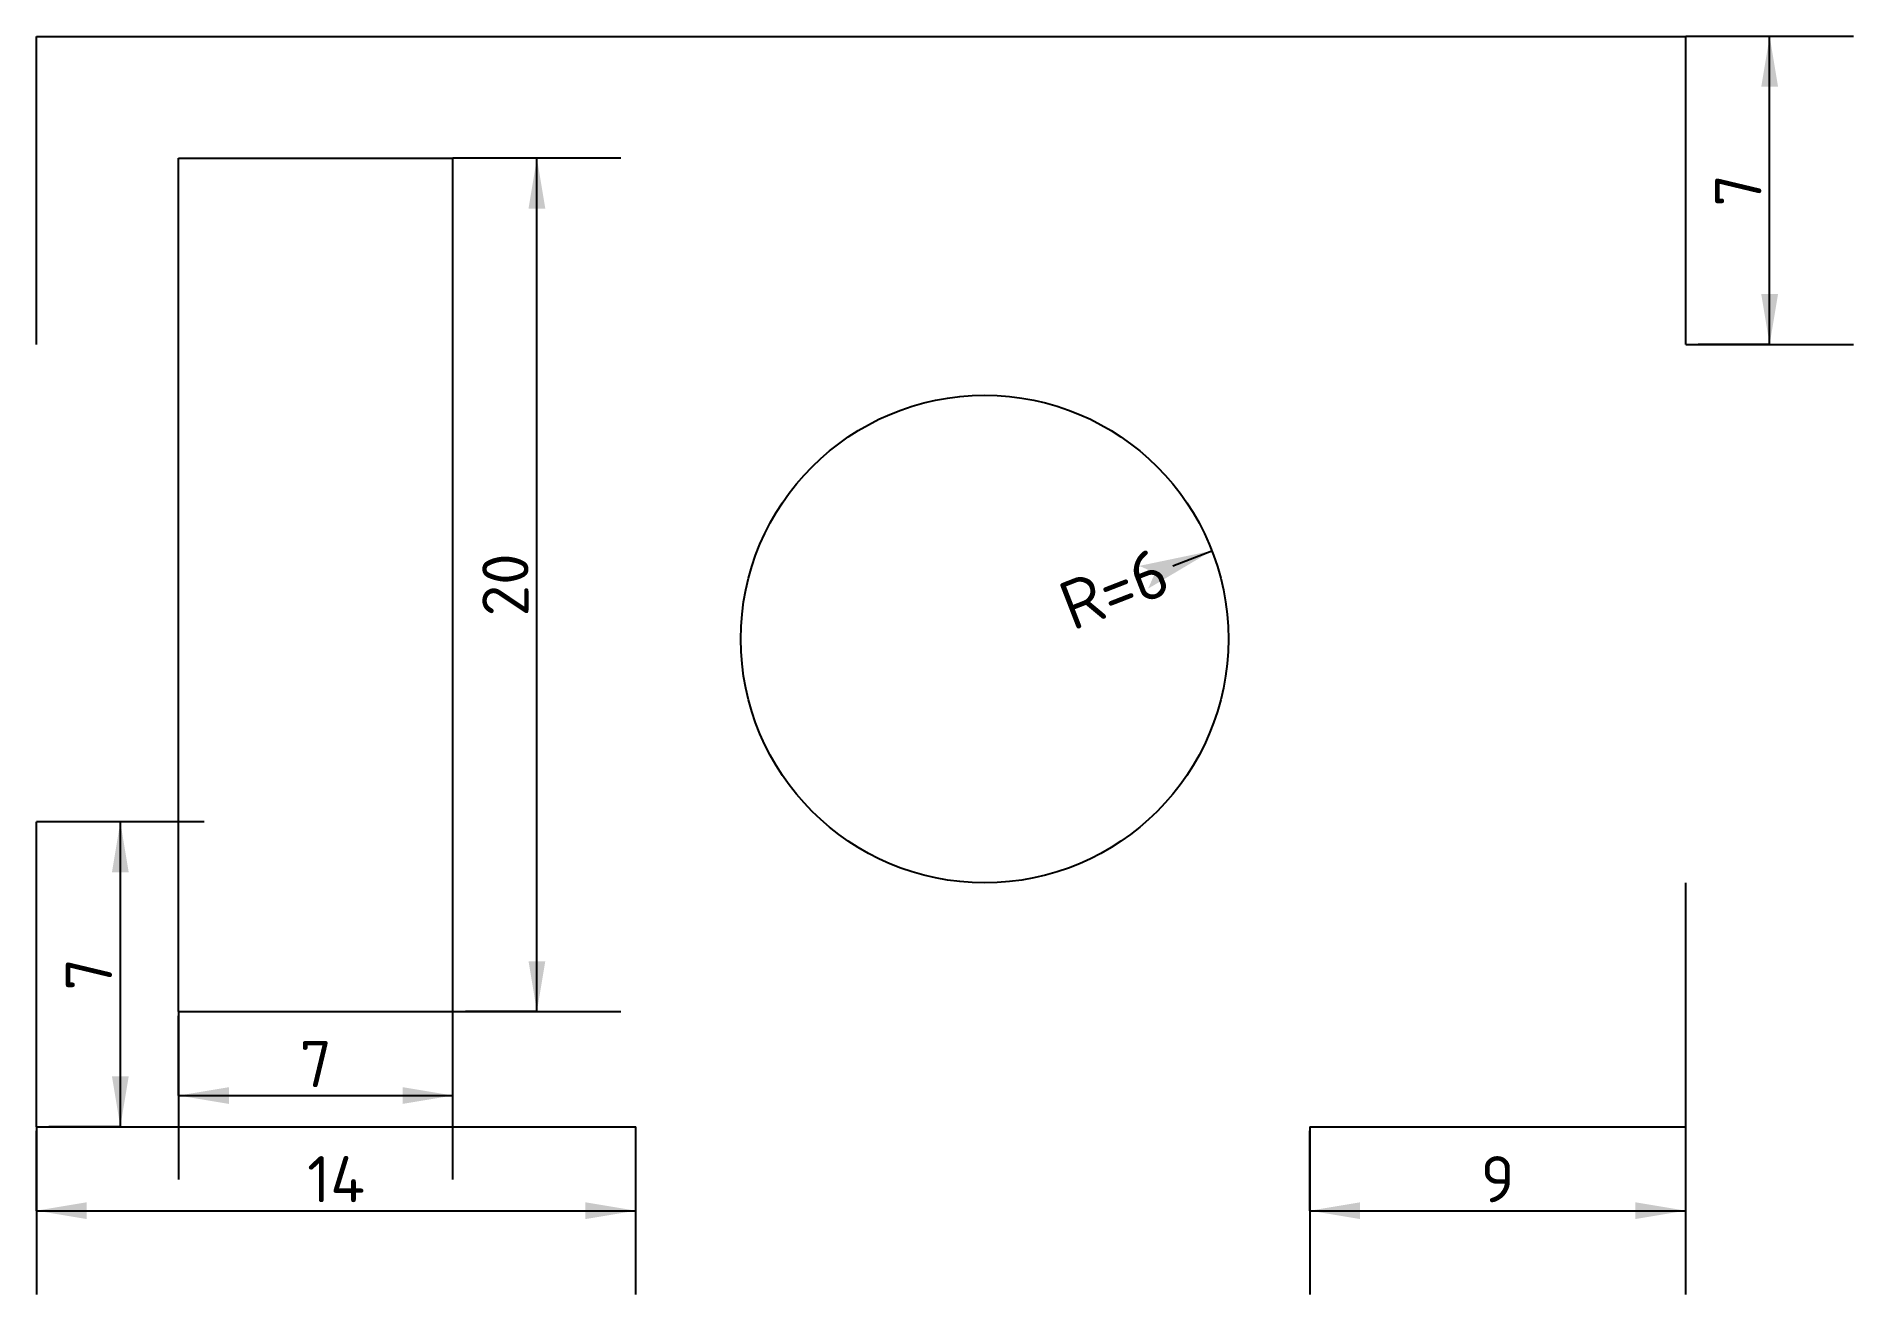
# Model space of a CAD drawing. Extents: x 0 to 43.3, y -4 to 26.
import ezdxf
from ezdxf.enums import TextEntityAlignment as Align

# ---------------------------------------------------------------- set-up
doc = ezdxf.new("R2010")
doc.units = 0
doc.layers.add('DIMENSIONS', color=1, linetype='CONTINUOUS')
doc.styles.add('ISOCPEUR', font='isocpeur.ttf')

# ---------------------------------------------------------------- blocks, each defined once
blk = doc.blocks.new('DIMTICK_ARROW')
at = {"color": 5}
blk.add_line((0, 0.5), (0, -0.5), dxfattribs=at)
at = {"color": 7}
blk.add_solid([(0, 0), (0.3, 0.05), (0.3, -0.05)], dxfattribs=at)
blk = doc.blocks.new('DIMTICK_RADIUS')
at = {"color": 7}
blk.add_solid([(0, 0), (0.3, 0.05), (0.3, -0.05), (0.25, 0)], dxfattribs=at)

msp = doc.modelspace()

# ---------------------------------------------------------------- linework, layer by layer
at = {"color": 3}
for p, q in [((0, 25.967), (39.273, 25.967)), ((0, 18.628), (0, 25.967)), ((0, 18.628), (0, 25.967)), ((0, 18.628), (0, 25.967)), ((0, 25.967), (39.273, 25.967)), ((39.273, 18.628), (39.273, 25.967)), ((39.273, 18.628), (39.273, 25.967)), ((39.273, 18.628), (39.273, 25.967)), ((3.387, 23.064), (9.919, 23.064)), ((3.387, 2.742), (3.387, 23.064)), ((3.387, 2.742), (3.387, 23.064)), ((3.387, 23.064), (9.919, 23.064)), ((9.919, 2.742), (9.919, 23.064)), ((9.919, 2.742), (9.919, 23.064)), ((9.919, 2.742), (9.919, 23.064)), ((0, 0), (0, 7.258)), ((0, 0), (0, 7.258)), ((0, 0), (0, 7.258)), ((39.273, 0), (39.273, 5.806)), ((39.273, 0), (39.273, 5.806)), ((3.387, 2.742), (9.919, 2.742)), ((3.387, 2.742), (9.919, 2.742)), ((3.387, 2.742), (9.919, 2.742)), ((0, 0), (14.274, 0)), ((0, 0), (14.274, 0)), ((0, 0), (14.274, 0)), ((30.322, 0), (39.273, 0)), ((30.322, 0), (39.273, 0)), ((30.322, 0), (39.273, 0))]:
    msp.add_line(p, q, dxfattribs=at)
msp.add_circle((22.58, 11.613), 5.806, dxfattribs=at)
at = {"layer": 'DIMENSIONS', "color": 5}
for p, q in [((41.273, 25.967), (39.573, 25.967)), ((41.273, 25.967), (39.573, 25.967)), ((41.273, 25.967), (39.573, 25.967)), ((41.273, 25.967), (39.573, 25.967)), ((41.273, 25.967), (39.573, 25.967)), ((41.273, 25.967), (39.573, 25.967)), ((41.273, 25.967), (39.573, 25.967)), ((41.273, 25.967), (39.573, 25.967)), ((41.273, 25.967), (39.573, 25.967)), ((41.273, 25.967), (39.573, 25.967)), ((41.273, 25.967), (39.573, 25.967)), ((41.273, 25.967), (39.573, 25.967)), ((41.273, 25.967), (39.573, 25.967)), ((41.273, 25.967), (39.573, 25.967)), ((41.273, 25.967), (39.573, 25.967)), ((41.273, 25.967), (39.573, 25.967)), ((41.273, 25.967), (39.573, 25.967)), ((41.273, 25.967), (39.573, 25.967)), ((41.273, 25.967), (39.573, 25.967)), ((41.273, 25.967), (39.573, 25.967)), ((41.273, 25.967), (39.573, 25.967)), ((41.273, 25.967), (39.573, 25.967)), ((41.273, 25.967), (39.573, 25.967)), ((41.273, 25.967), (39.573, 25.967)), ((41.273, 25.967), (39.573, 25.967)), ((41.273, 25.967), (39.573, 25.967)), ((41.273, 25.967), (39.573, 25.967)), ((41.273, 25.967), (39.573, 25.967)), ((41.273, 25.967), (39.573, 25.967)), ((11.919, 23.064), (10.219, 23.064)), ((11.919, 23.064), (10.219, 23.064)), ((11.919, 23.064), (10.219, 23.064)), ((11.919, 23.064), (10.219, 23.064)), ((11.919, 23.064), (10.219, 23.064)), ((11.919, 23.064), (10.219, 23.064)), ((11.919, 23.064), (10.219, 23.064)), ((11.919, 23.064), (10.219, 23.064)), ((11.919, 23.064), (10.219, 23.064)), ((11.919, 23.064), (10.219, 23.064)), ((11.919, 23.064), (10.219, 23.064)), ((11.919, 23.064), (10.219, 23.064)), ((11.919, 23.064), (10.219, 23.064)), ((11.919, 23.064), (10.219, 23.064)), ((11.919, 23.064), (10.219, 23.064)), ((11.919, 23.064), (10.219, 23.064)), ((11.919, 23.064), (10.219, 23.064)), ((11.919, 23.064), (10.219, 23.064)), ((11.919, 23.064), (10.219, 23.064)), ((11.919, 23.064), (10.219, 23.064)), ((11.919, 23.064), (10.219, 23.064)), ((11.919, 23.064), (10.219, 23.064)), ((11.919, 23.064), (10.219, 23.064)), ((11.919, 23.064), (10.219, 23.064)), ((11.919, 23.064), (10.219, 23.064)), ((11.919, 23.064), (10.219, 23.064)), ((11.919, 23.064), (10.219, 23.064)), ((11.919, 23.064), (10.219, 23.064)), ((11.919, 23.064), (10.219, 23.064)), ((11.919, 23.064), (10.219, 23.064)), ((11.919, 23.064), (10.219, 23.064)), ((11.919, 23.064), (10.219, 23.064)), ((11.919, 23.064), (10.219, 23.064)), ((11.919, 23.064), (10.219, 23.064)), ((11.919, 23.064), (10.219, 23.064)), ((11.919, 23.064), (10.219, 23.064)), ((11.919, 23.064), (10.219, 23.064)), ((11.919, 23.064), (10.219, 23.064)), ((11.919, 23.064), (10.219, 23.064)), ((11.919, 23.064), (10.219, 23.064)), ((11.919, 23.064), (10.219, 23.064)), ((41.273, 18.628), (39.573, 18.628)), ((41.273, 18.628), (39.573, 18.628)), ((41.273, 18.628), (39.573, 18.628)), ((41.273, 18.628), (39.573, 18.628)), ((41.273, 18.628), (39.573, 18.628)), ((41.273, 18.628), (39.573, 18.628)), ((41.273, 18.628), (39.573, 18.628)), ((41.273, 18.628), (39.573, 18.628)), ((41.273, 18.628), (39.573, 18.628)), ((41.273, 18.628), (39.573, 18.628)), ((41.273, 18.628), (39.573, 18.628)), ((41.273, 18.628), (39.573, 18.628)), ((41.273, 18.628), (39.573, 18.628)), ((41.273, 18.628), (39.573, 18.628)), ((41.273, 18.628), (39.573, 18.628)), ((41.273, 18.628), (39.573, 18.628)), ((41.273, 18.628), (39.573, 18.628)), ((41.273, 18.628), (39.573, 18.628)), ((41.273, 18.628), (39.573, 18.628)), ((41.273, 18.628), (39.573, 18.628)), ((41.273, 18.628), (39.573, 18.628)), ((41.273, 18.628), (39.573, 18.628)), ((41.273, 18.628), (39.573, 18.628)), ((41.273, 18.628), (39.573, 18.628)), ((41.273, 18.628), (39.573, 18.628)), ((41.273, 18.628), (39.573, 18.628)), ((41.273, 18.628), (39.573, 18.628)), ((41.273, 18.628), (39.573, 18.628)), ((41.273, 18.628), (39.573, 18.628)), ((2, 7.258), (0.3, 7.258)), ((2, 7.258), (0.3, 7.258)), ((2, 7.258), (0.3, 7.258)), ((2, 7.258), (0.3, 7.258)), ((2, 7.258), (0.3, 7.258)), ((2, 7.258), (0.3, 7.258)), ((2, 7.258), (0.3, 7.258)), ((2, 7.258), (0.3, 7.258)), ((2, 7.258), (0.3, 7.258)), ((2, 7.258), (0.3, 7.258)), ((2, 7.258), (0.3, 7.258)), ((2, 7.258), (0.3, 7.258)), ((2, 7.258), (0.3, 7.258)), ((2, 7.258), (0.3, 7.258)), ((2, 7.258), (0.3, 7.258)), ((2, 7.258), (0.3, 7.258)), ((2, 7.258), (0.3, 7.258)), ((3.387, 0.742), (3.387, 2.642)), ((3.387, 0.742), (3.387, 2.642)), ((3.387, 0.742), (3.387, 2.642)), ((3.387, 0.742), (3.387, 2.642)), ((3.387, 0.742), (3.387, 2.642)), ((3.387, 0.742), (3.387, 2.642)), ((3.387, 0.742), (3.387, 2.642)), ((3.387, 0.742), (3.387, 2.642)), ((3.387, 0.742), (3.387, 2.642)), ((3.387, 0.742), (3.387, 2.642)), ((3.387, 0.742), (3.387, 2.642)), ((3.387, 0.742), (3.387, 2.642)), ((3.387, 0.742), (3.387, 2.642)), ((3.387, 0.742), (3.387, 2.642)), ((3.387, 0.742), (3.387, 2.642)), ((3.387, 0.742), (3.387, 2.642)), ((3.387, 0.742), (3.387, 2.642)), ((3.387, 0.742), (3.387, 2.642)), ((3.387, 0.742), (3.387, 2.642)), ((3.387, 0.742), (3.387, 2.642)), ((3.387, 0.742), (3.387, 2.642)), ((3.387, 0.742), (3.387, 2.642)), ((3.387, 0.742), (3.387, 2.642)), ((9.919, 0.742), (9.919, 2.642)), ((9.919, 0.742), (9.919, 2.642)), ((9.919, 0.742), (9.919, 2.642)), ((9.919, 0.742), (9.919, 2.642)), ((9.919, 0.742), (9.919, 2.642)), ((9.919, 0.742), (9.919, 2.642)), ((9.919, 0.742), (9.919, 2.642)), ((9.919, 0.742), (9.919, 2.642)), ((9.919, 0.742), (9.919, 2.642)), ((9.919, 0.742), (9.919, 2.642)), ((9.919, 0.742), (9.919, 2.642)), ((9.919, 0.742), (9.919, 2.642)), ((9.919, 0.742), (9.919, 2.642)), ((9.919, 0.742), (9.919, 2.642)), ((9.919, 0.742), (9.919, 2.642)), ((9.919, 0.742), (9.919, 2.642)), ((9.919, 0.742), (9.919, 2.642)), ((9.919, 0.742), (9.919, 2.642)), ((9.919, 0.742), (9.919, 2.642)), ((9.919, 0.742), (9.919, 2.642)), ((9.919, 0.742), (9.919, 2.642)), ((9.919, 0.742), (9.919, 2.642)), ((9.919, 0.742), (9.919, 2.642)), ((11.919, 2.742), (10.219, 2.742)), ((11.919, 2.742), (10.219, 2.742)), ((11.919, 2.742), (10.219, 2.742)), ((11.919, 2.742), (10.219, 2.742)), ((11.919, 2.742), (10.219, 2.742)), ((11.919, 2.742), (10.219, 2.742)), ((11.919, 2.742), (10.219, 2.742)), ((11.919, 2.742), (10.219, 2.742)), ((11.919, 2.742), (10.219, 2.742)), ((11.919, 2.742), (10.219, 2.742)), ((11.919, 2.742), (10.219, 2.742)), ((11.919, 2.742), (10.219, 2.742)), ((11.919, 2.742), (10.219, 2.742)), ((11.919, 2.742), (10.219, 2.742)), ((11.919, 2.742), (10.219, 2.742)), ((11.919, 2.742), (10.219, 2.742)), ((11.919, 2.742), (10.219, 2.742)), ((11.919, 2.742), (10.219, 2.742)), ((11.919, 2.742), (10.219, 2.742)), ((11.919, 2.742), (10.219, 2.742)), ((11.919, 2.742), (10.219, 2.742)), ((11.919, 2.742), (10.219, 2.742)), ((11.919, 2.742), (10.219, 2.742)), ((11.919, 2.742), (10.219, 2.742)), ((11.919, 2.742), (10.219, 2.742)), ((11.919, 2.742), (10.219, 2.742)), ((11.919, 2.742), (10.219, 2.742)), ((11.919, 2.742), (10.219, 2.742)), ((11.919, 2.742), (10.219, 2.742)), ((11.919, 2.742), (10.219, 2.742)), ((11.919, 2.742), (10.219, 2.742)), ((11.919, 2.742), (10.219, 2.742)), ((11.919, 2.742), (10.219, 2.742)), ((11.919, 2.742), (10.219, 2.742)), ((11.919, 2.742), (10.219, 2.742)), ((11.919, 2.742), (10.219, 2.742)), ((11.919, 2.742), (10.219, 2.742)), ((11.919, 2.742), (10.219, 2.742)), ((11.919, 2.742), (10.219, 2.742)), ((11.919, 2.742), (10.219, 2.742)), ((11.919, 2.742), (10.219, 2.742)), ((0, -2), (0, -0.1)), ((0, -2), (0, -0.1)), ((0, -2), (0, -0.1)), ((0, -2), (0, -0.1)), ((0, -2), (0, -0.1)), ((0, -2), (0, -0.1)), ((0, -2), (0, -0.1)), ((0, -2), (0, -0.1)), ((0, -2), (0, -0.1)), ((0, -2), (0, -0.1)), ((0, -2), (0, -0.1)), ((0, -2), (0, -0.1)), ((0, -2), (0, -0.1)), ((0, -2), (0, -0.1)), ((0, -2), (0, -0.1)), ((0, -2), (0, -0.1)), ((0, -2), (0, -0.1)), ((0, -2), (0, -0.1)), ((0, -2), (0, -0.1)), ((0, -2), (0, -0.1)), ((0, -2), (0, -0.1)), ((0, -2), (0, -0.1)), ((0, -2), (0, -0.1)), ((0, -2), (0, -0.1)), ((0, -2), (0, -0.1)), ((0, -2), (0, -0.1)), ((0, -2), (0, -0.1)), ((0, -2), (0, -0.1)), ((0, -2), (0, -0.1)), ((0, -2), (0, -0.1)), ((0, -2), (0, -0.1)), ((0, -2), (0, -0.1)), ((0, -2), (0, -0.1)), ((0, -2), (0, -0.1)), ((0, -2), (0, -0.1)), ((0, -2), (0, -0.1)), ((0, -2), (0, -0.1)), ((0, -2), (0, -0.1)), ((0, -2), (0, -0.1)), ((0, -2), (0, -0.1)), ((0, -2), (0, -0.1)), ((0, -2), (0, -0.1)), ((0, -2), (0, -0.1)), ((0, -2), (0, -0.1)), ((0, -2), (0, -0.1)), ((0, -2), (0, -0.1)), ((0, -2), (0, -0.1)), ((0, -2), (0, -0.1)), ((0, -2), (0, -0.1)), ((0, -2), (0, -0.1)), ((0, -2), (0, -0.1)), ((0, -2), (0, -0.1)), ((0, -2), (0, -0.1)), ((0, -2), (0, -0.1)), ((0, -2), (0, -0.1)), ((0, -2), (0, -0.1)), ((0, -2), (0, -0.1)), ((2, 0), (0.3, 0)), ((2, 0), (0.3, 0)), ((2, 0), (0.3, 0)), ((2, 0), (0.3, 0)), ((2, 0), (0.3, 0)), ((2, 0), (0.3, 0)), ((2, 0), (0.3, 0)), ((2, 0), (0.3, 0)), ((2, 0), (0.3, 0)), ((2, 0), (0.3, 0)), ((2, 0), (0.3, 0)), ((2, 0), (0.3, 0)), ((2, 0), (0.3, 0)), ((2, 0), (0.3, 0)), ((2, 0), (0.3, 0)), ((2, 0), (0.3, 0)), ((2, 0), (0.3, 0)), ((14.274, -2), (14.274, -0.1)), ((14.274, -2), (14.274, -0.1)), ((14.274, -2), (14.274, -0.1)), ((14.274, -2), (14.274, -0.1)), ((14.274, -2), (14.274, -0.1)), ((14.274, -2), (14.274, -0.1)), ((14.274, -2), (14.274, -0.1)), ((14.274, -2), (14.274, -0.1)), ((14.274, -2), (14.274, -0.1)), ((14.274, -2), (14.274, -0.1)), ((14.274, -2), (14.274, -0.1)), ((14.274, -2), (14.274, -0.1)), ((14.274, -2), (14.274, -0.1)), ((14.274, -2), (14.274, -0.1)), ((14.274, -2), (14.274, -0.1)), ((14.274, -2), (14.274, -0.1)), ((14.274, -2), (14.274, -0.1)), ((14.274, -2), (14.274, -0.1)), ((14.274, -2), (14.274, -0.1)), ((14.274, -2), (14.274, -0.1)), ((14.274, -2), (14.274, -0.1)), ((14.274, -2), (14.274, -0.1)), ((14.274, -2), (14.274, -0.1)), ((14.274, -2), (14.274, -0.1)), ((14.274, -2), (14.274, -0.1)), ((14.274, -2), (14.274, -0.1)), ((14.274, -2), (14.274, -0.1)), ((14.274, -2), (14.274, -0.1)), ((14.274, -2), (14.274, -0.1)), ((14.274, -2), (14.274, -0.1)), ((14.274, -2), (14.274, -0.1)), ((14.274, -2), (14.274, -0.1)), ((14.274, -2), (14.274, -0.1)), ((14.274, -2), (14.274, -0.1)), ((14.274, -2), (14.274, -0.1)), ((14.274, -2), (14.274, -0.1)), ((14.274, -2), (14.274, -0.1)), ((14.274, -2), (14.274, -0.1)), ((14.274, -2), (14.274, -0.1)), ((14.274, -2), (14.274, -0.1)), ((14.274, -2), (14.274, -0.1)), ((14.274, -2), (14.274, -0.1)), ((14.274, -2), (14.274, -0.1)), ((14.274, -2), (14.274, -0.1)), ((14.274, -2), (14.274, -0.1)), ((14.274, -2), (14.274, -0.1)), ((14.274, -2), (14.274, -0.1)), ((14.274, -2), (14.274, -0.1)), ((14.274, -2), (14.274, -0.1)), ((14.274, -2), (14.274, -0.1)), ((14.274, -2), (14.274, -0.1)), ((14.274, -2), (14.274, -0.1)), ((14.274, -2), (14.274, -0.1)), ((14.274, -2), (14.274, -0.1)), ((14.274, -2), (14.274, -0.1)), ((14.274, -2), (14.274, -0.1)), ((14.274, -2), (14.274, -0.1)), ((30.322, -2), (30.322, -0.1)), ((30.322, -2), (30.322, -0.1)), ((30.322, -2), (30.322, -0.1)), ((30.322, -2), (30.322, -0.1)), ((30.322, -2), (30.322, -0.1)), ((30.322, -2), (30.322, -0.1)), ((30.322, -2), (30.322, -0.1)), ((30.322, -2), (30.322, -0.1)), ((30.322, -2), (30.322, -0.1)), ((30.322, -2), (30.322, -0.1)), ((30.322, -2), (30.322, -0.1)), ((30.322, -2), (30.322, -0.1)), ((30.322, -2), (30.322, -0.1)), ((30.322, -2), (30.322, -0.1)), ((30.322, -2), (30.322, -0.1)), ((30.322, -2), (30.322, -0.1)), ((30.322, -2), (30.322, -0.1)), ((30.322, -2), (30.322, -0.1)), ((30.322, -2), (30.322, -0.1)), ((30.322, -2), (30.322, -0.1)), ((30.322, -2), (30.322, -0.1)), ((30.322, -2), (30.322, -0.1)), ((30.322, -2), (30.322, -0.1)), ((30.322, -2), (30.322, -0.1)), ((30.322, -2), (30.322, -0.1)), ((39.273, -2), (39.273, -0.1)), ((39.273, -2), (39.273, -0.1)), ((39.273, -2), (39.273, -0.1)), ((39.273, -2), (39.273, -0.1)), ((39.273, -2), (39.273, -0.1)), ((39.273, -2), (39.273, -0.1)), ((39.273, -2), (39.273, -0.1)), ((39.273, -2), (39.273, -0.1)), ((39.273, -2), (39.273, -0.1)), ((39.273, -2), (39.273, -0.1)), ((39.273, -2), (39.273, -0.1)), ((39.273, -2), (39.273, -0.1)), ((39.273, -2), (39.273, -0.1)), ((39.273, -2), (39.273, -0.1)), ((39.273, -2), (39.273, -0.1)), ((39.273, -2), (39.273, -0.1)), ((39.273, -2), (39.273, -0.1)), ((39.273, -2), (39.273, -0.1)), ((39.273, -2), (39.273, -0.1)), ((39.273, -2), (39.273, -0.1)), ((39.273, -2), (39.273, -0.1)), ((39.273, -2), (39.273, -0.1)), ((39.273, -2), (39.273, -0.1)), ((39.273, -2), (39.273, -0.1)), ((39.273, -2), (39.273, -0.1))]:
    msp.add_line(p, q, dxfattribs=at)
at = {"layer": 'DIMENSIONS', "color": 7}
for p, q in [((41.273, 18.628), (41.273, 25.967)), ((41.273, 18.628), (41.273, 25.967)), ((41.273, 18.628), (41.273, 25.967)), ((41.273, 18.628), (41.273, 25.967)), ((41.273, 18.628), (41.273, 25.967)), ((41.273, 18.628), (41.273, 25.967)), ((41.273, 18.628), (41.273, 25.967)), ((41.273, 18.628), (41.273, 25.967)), ((41.273, 18.628), (41.273, 25.967)), ((41.273, 18.628), (41.273, 25.967)), ((41.273, 18.628), (41.273, 25.967)), ((41.273, 18.628), (41.273, 25.967)), ((41.273, 18.628), (41.273, 25.967)), ((41.273, 18.628), (41.273, 25.967)), ((41.273, 18.628), (41.273, 25.967)), ((41.273, 18.628), (41.273, 25.967)), ((41.273, 18.628), (41.273, 25.967)), ((41.273, 18.628), (41.273, 25.967)), ((41.273, 18.628), (41.273, 25.967)), ((41.273, 18.628), (41.273, 25.967)), ((41.273, 18.628), (41.273, 25.967)), ((41.273, 18.628), (41.273, 25.967)), ((41.273, 18.628), (41.273, 25.967)), ((41.273, 18.628), (41.273, 25.967)), ((41.273, 18.628), (41.273, 25.967)), ((41.273, 18.628), (41.273, 25.967)), ((41.273, 18.628), (41.273, 25.967)), ((41.273, 18.628), (41.273, 25.967)), ((41.273, 18.628), (41.273, 25.967)), ((11.919, 2.742), (11.919, 23.064)), ((11.919, 2.742), (11.919, 23.064)), ((11.919, 2.742), (11.919, 23.064)), ((11.919, 2.742), (11.919, 23.064)), ((11.919, 2.742), (11.919, 23.064)), ((11.919, 2.742), (11.919, 23.064)), ((11.919, 2.742), (11.919, 23.064)), ((11.919, 2.742), (11.919, 23.064)), ((11.919, 2.742), (11.919, 23.064)), ((11.919, 2.742), (11.919, 23.064)), ((11.919, 2.742), (11.919, 23.064)), ((11.919, 2.742), (11.919, 23.064)), ((11.919, 2.742), (11.919, 23.064)), ((11.919, 2.742), (11.919, 23.064)), ((11.919, 2.742), (11.919, 23.064)), ((11.919, 2.742), (11.919, 23.064)), ((11.919, 2.742), (11.919, 23.064)), ((11.919, 2.742), (11.919, 23.064)), ((11.919, 2.742), (11.919, 23.064)), ((11.919, 2.742), (11.919, 23.064)), ((11.919, 2.742), (11.919, 23.064)), ((11.919, 2.742), (11.919, 23.064)), ((11.919, 2.742), (11.919, 23.064)), ((11.919, 2.742), (11.919, 23.064)), ((11.919, 2.742), (11.919, 23.064)), ((11.919, 2.742), (11.919, 23.064)), ((11.919, 2.742), (11.919, 23.064)), ((11.919, 2.742), (11.919, 23.064)), ((11.919, 2.742), (11.919, 23.064)), ((11.919, 2.742), (11.919, 23.064)), ((11.919, 2.742), (11.919, 23.064)), ((11.919, 2.742), (11.919, 23.064)), ((11.919, 2.742), (11.919, 23.064)), ((11.919, 2.742), (11.919, 23.064)), ((11.919, 2.742), (11.919, 23.064)), ((11.919, 2.742), (11.919, 23.064)), ((11.919, 2.742), (11.919, 23.064)), ((11.919, 2.742), (11.919, 23.064)), ((11.919, 2.742), (11.919, 23.064)), ((11.919, 2.742), (11.919, 23.064)), ((11.919, 2.742), (11.919, 23.064)), ((27.06, 13.354), (27.992, 13.716)), ((2, 0), (2, 7.258)), ((2, 0), (2, 7.258)), ((2, 0), (2, 7.258)), ((2, 0), (2, 7.258)), ((2, 0), (2, 7.258)), ((2, 0), (2, 7.258)), ((2, 0), (2, 7.258)), ((2, 0), (2, 7.258)), ((2, 0), (2, 7.258)), ((2, 0), (2, 7.258)), ((2, 0), (2, 7.258)), ((2, 0), (2, 7.258)), ((2, 0), (2, 7.258)), ((2, 0), (2, 7.258)), ((2, 0), (2, 7.258)), ((2, 0), (2, 7.258)), ((2, 0), (2, 7.258)), ((3.387, 0.742), (9.919, 0.742)), ((3.387, 0.742), (9.919, 0.742)), ((3.387, 0.742), (9.919, 0.742)), ((3.387, 0.742), (9.919, 0.742)), ((3.387, 0.742), (9.919, 0.742)), ((3.387, 0.742), (9.919, 0.742)), ((3.387, 0.742), (9.919, 0.742)), ((3.387, 0.742), (9.919, 0.742)), ((3.387, 0.742), (9.919, 0.742)), ((3.387, 0.742), (9.919, 0.742)), ((3.387, 0.742), (9.919, 0.742)), ((3.387, 0.742), (9.919, 0.742)), ((3.387, 0.742), (9.919, 0.742)), ((3.387, 0.742), (9.919, 0.742)), ((3.387, 0.742), (9.919, 0.742)), ((3.387, 0.742), (9.919, 0.742)), ((3.387, 0.742), (9.919, 0.742)), ((3.387, 0.742), (9.919, 0.742)), ((3.387, 0.742), (9.919, 0.742)), ((3.387, 0.742), (9.919, 0.742)), ((3.387, 0.742), (9.919, 0.742)), ((3.387, 0.742), (9.919, 0.742)), ((3.387, 0.742), (9.919, 0.742)), ((0, -2), (14.274, -2)), ((0, -2), (14.274, -2)), ((0, -2), (14.274, -2)), ((0, -2), (14.274, -2)), ((0, -2), (14.274, -2)), ((0, -2), (14.274, -2)), ((0, -2), (14.274, -2)), ((0, -2), (14.274, -2)), ((0, -2), (14.274, -2)), ((0, -2), (14.274, -2)), ((0, -2), (14.274, -2)), ((0, -2), (14.274, -2)), ((0, -2), (14.274, -2)), ((0, -2), (14.274, -2)), ((0, -2), (14.274, -2)), ((0, -2), (14.274, -2)), ((0, -2), (14.274, -2)), ((0, -2), (14.274, -2)), ((0, -2), (14.274, -2)), ((0, -2), (14.274, -2)), ((0, -2), (14.274, -2)), ((0, -2), (14.274, -2)), ((0, -2), (14.274, -2)), ((0, -2), (14.274, -2)), ((0, -2), (14.274, -2)), ((0, -2), (14.274, -2)), ((0, -2), (14.274, -2)), ((0, -2), (14.274, -2)), ((0, -2), (14.274, -2)), ((0, -2), (14.274, -2)), ((0, -2), (14.274, -2)), ((0, -2), (14.274, -2)), ((0, -2), (14.274, -2)), ((0, -2), (14.274, -2)), ((0, -2), (14.274, -2)), ((0, -2), (14.274, -2)), ((0, -2), (14.274, -2)), ((0, -2), (14.274, -2)), ((0, -2), (14.274, -2)), ((0, -2), (14.274, -2)), ((0, -2), (14.274, -2)), ((0, -2), (14.274, -2)), ((0, -2), (14.274, -2)), ((0, -2), (14.274, -2)), ((0, -2), (14.274, -2)), ((0, -2), (14.274, -2)), ((0, -2), (14.274, -2)), ((0, -2), (14.274, -2)), ((0, -2), (14.274, -2)), ((0, -2), (14.274, -2)), ((0, -2), (14.274, -2)), ((0, -2), (14.274, -2)), ((0, -2), (14.274, -2)), ((0, -2), (14.274, -2)), ((0, -2), (14.274, -2)), ((0, -2), (14.274, -2)), ((0, -2), (14.274, -2)), ((30.322, -2), (39.273, -2)), ((30.322, -2), (39.273, -2)), ((30.322, -2), (39.273, -2)), ((30.322, -2), (39.273, -2)), ((30.322, -2), (39.273, -2)), ((30.322, -2), (39.273, -2)), ((30.322, -2), (39.273, -2)), ((30.322, -2), (39.273, -2)), ((30.322, -2), (39.273, -2)), ((30.322, -2), (39.273, -2)), ((30.322, -2), (39.273, -2)), ((30.322, -2), (39.273, -2)), ((30.322, -2), (39.273, -2)), ((30.322, -2), (39.273, -2)), ((30.322, -2), (39.273, -2)), ((30.322, -2), (39.273, -2)), ((30.322, -2), (39.273, -2)), ((30.322, -2), (39.273, -2)), ((30.322, -2), (39.273, -2)), ((30.322, -2), (39.273, -2)), ((30.322, -2), (39.273, -2)), ((30.322, -2), (39.273, -2)), ((30.322, -2), (39.273, -2)), ((30.322, -2), (39.273, -2)), ((30.322, -2), (39.273, -2))]:
    msp.add_line(p, q, dxfattribs=at)

# ---------------------------------------------------------------- block references
at = {"layer": 'DIMENSIONS'}
for name, p, xscale, yscale, rotation in [('DIMTICK_ARROW', (41.273, 25.967), 4, 4, 270), ('DIMTICK_ARROW', (41.273, 25.967), 4, 4, 270), ('DIMTICK_ARROW', (41.273, 25.967), 4, 4, 270), ('DIMTICK_ARROW', (41.273, 25.967), 4, 4, 270), ('DIMTICK_ARROW', (41.273, 25.967), 4, 4, 270), ('DIMTICK_ARROW', (41.273, 25.967), 4, 4, 270), ('DIMTICK_ARROW', (41.273, 25.967), 4, 4, 270), ('DIMTICK_ARROW', (41.273, 25.967), 4, 4, 270), ('DIMTICK_ARROW', (41.273, 25.967), 4, 4, 270), ('DIMTICK_ARROW', (41.273, 25.967), 4, 4, 270), ('DIMTICK_ARROW', (41.273, 25.967), 4, 4, 270), ('DIMTICK_ARROW', (41.273, 25.967), 4, 4, 270), ('DIMTICK_ARROW', (41.273, 25.967), 4, 4, 270), ('DIMTICK_ARROW', (41.273, 25.967), 4, 4, 270), ('DIMTICK_ARROW', (41.273, 25.967), 4, 4, 270), ('DIMTICK_ARROW', (41.273, 25.967), 4, 4, 270), ('DIMTICK_ARROW', (41.273, 25.967), 4, 4, 270), ('DIMTICK_ARROW', (41.273, 25.967), 4, 4, 270), ('DIMTICK_ARROW', (41.273, 25.967), 4, 4, 270), ('DIMTICK_ARROW', (41.273, 25.967), 4, 4, 270), ('DIMTICK_ARROW', (41.273, 25.967), 4, 4, 270), ('DIMTICK_ARROW', (41.273, 25.967), 4, 4, 270), ('DIMTICK_ARROW', (41.273, 25.967), 4, 4, 270), ('DIMTICK_ARROW', (41.273, 25.967), 4, 4, 270), ('DIMTICK_ARROW', (41.273, 25.967), 4, 4, 270), ('DIMTICK_ARROW', (41.273, 25.967), 4, 4, 270), ('DIMTICK_ARROW', (41.273, 25.967), 4, 4, 270), ('DIMTICK_ARROW', (41.273, 25.967), 4, 4, 270), ('DIMTICK_ARROW', (41.273, 25.967), 4, 4, 270), ('DIMTICK_ARROW', (11.919, 23.064), 4, 4, 270), ('DIMTICK_ARROW', (11.919, 23.064), 4, 4, 270), ('DIMTICK_ARROW', (11.919, 23.064), 4, 4, 270), ('DIMTICK_ARROW', (11.919, 23.064), 4, 4, 270), ('DIMTICK_ARROW', (11.919, 23.064), 4, 4, 270), ('DIMTICK_ARROW', (11.919, 23.064), 4, 4, 270), ('DIMTICK_ARROW', (11.919, 23.064), 4, 4, 270), ('DIMTICK_ARROW', (11.919, 23.064), 4, 4, 270), ('DIMTICK_ARROW', (11.919, 23.064), 4, 4, 270), ('DIMTICK_ARROW', (11.919, 23.064), 4, 4, 270), ('DIMTICK_ARROW', (11.919, 23.064), 4, 4, 270), ('DIMTICK_ARROW', (11.919, 23.064), 4, 4, 270), ('DIMTICK_ARROW', (11.919, 23.064), 4, 4, 270), ('DIMTICK_ARROW', (11.919, 23.064), 4, 4, 270), ('DIMTICK_ARROW', (11.919, 23.064), 4, 4, 270), ('DIMTICK_ARROW', (11.919, 23.064), 4, 4, 270), ('DIMTICK_ARROW', (11.919, 23.064), 4, 4, 270), ('DIMTICK_ARROW', (11.919, 23.064), 4, 4, 270), ('DIMTICK_ARROW', (11.919, 23.064), 4, 4, 270), ('DIMTICK_ARROW', (11.919, 23.064), 4, 4, 270), ('DIMTICK_ARROW', (11.919, 23.064), 4, 4, 270), ('DIMTICK_ARROW', (11.919, 23.064), 4, 4, 270), ('DIMTICK_ARROW', (11.919, 23.064), 4, 4, 270), ('DIMTICK_ARROW', (11.919, 23.064), 4, 4, 270), ('DIMTICK_ARROW', (11.919, 23.064), 4, 4, 270), ('DIMTICK_ARROW', (11.919, 23.064), 4, 4, 270), ('DIMTICK_ARROW', (11.919, 23.064), 4, 4, 270), ('DIMTICK_ARROW', (11.919, 23.064), 4, 4, 270), ('DIMTICK_ARROW', (11.919, 23.064), 4, 4, 270), ('DIMTICK_ARROW', (11.919, 23.064), 4, 4, 270), ('DIMTICK_ARROW', (11.919, 23.064), 4, 4, 270), ('DIMTICK_ARROW', (11.919, 23.064), 4, 4, 270), ('DIMTICK_ARROW', (11.919, 23.064), 4, 4, 270), ('DIMTICK_ARROW', (11.919, 23.064), 4, 4, 270), ('DIMTICK_ARROW', (11.919, 23.064), 4, 4, 270), ('DIMTICK_ARROW', (11.919, 23.064), 4, 4, 270), ('DIMTICK_ARROW', (11.919, 23.064), 4, 4, 270), ('DIMTICK_ARROW', (11.919, 23.064), 4, 4, 270), ('DIMTICK_ARROW', (11.919, 23.064), 4, 4, 270), ('DIMTICK_ARROW', (11.919, 23.064), 4, 4, 270), ('DIMTICK_ARROW', (11.919, 23.064), 4, 4, 270), ('DIMTICK_ARROW', (41.273, 18.628), 4, 4, 90), ('DIMTICK_ARROW', (41.273, 18.628), 4, 4, 90), ('DIMTICK_ARROW', (41.273, 18.628), 4, 4, 90), ('DIMTICK_ARROW', (41.273, 18.628), 4, 4, 90), ('DIMTICK_ARROW', (41.273, 18.628), 4, 4, 90), ('DIMTICK_ARROW', (41.273, 18.628), 4, 4, 90), ('DIMTICK_ARROW', (41.273, 18.628), 4, 4, 90), ('DIMTICK_ARROW', (41.273, 18.628), 4, 4, 90), ('DIMTICK_ARROW', (41.273, 18.628), 4, 4, 90), ('DIMTICK_ARROW', (41.273, 18.628), 4, 4, 90), ('DIMTICK_ARROW', (41.273, 18.628), 4, 4, 90), ('DIMTICK_ARROW', (41.273, 18.628), 4, 4, 90), ('DIMTICK_ARROW', (41.273, 18.628), 4, 4, 90), ('DIMTICK_ARROW', (41.273, 18.628), 4, 4, 90), ('DIMTICK_ARROW', (41.273, 18.628), 4, 4, 90), ('DIMTICK_ARROW', (41.273, 18.628), 4, 4, 90), ('DIMTICK_ARROW', (41.273, 18.628), 4, 4, 90), ('DIMTICK_ARROW', (41.273, 18.628), 4, 4, 90), ('DIMTICK_ARROW', (41.273, 18.628), 4, 4, 90), ('DIMTICK_ARROW', (41.273, 18.628), 4, 4, 90), ('DIMTICK_ARROW', (41.273, 18.628), 4, 4, 90), ('DIMTICK_ARROW', (41.273, 18.628), 4, 4, 90), ('DIMTICK_ARROW', (41.273, 18.628), 4, 4, 90), ('DIMTICK_ARROW', (41.273, 18.628), 4, 4, 90), ('DIMTICK_ARROW', (41.273, 18.628), 4, 4, 90), ('DIMTICK_ARROW', (41.273, 18.628), 4, 4, 90), ('DIMTICK_ARROW', (41.273, 18.628), 4, 4, 90), ('DIMTICK_ARROW', (41.273, 18.628), 4, 4, 90), ('DIMTICK_ARROW', (41.273, 18.628), 4, 4, 90), ('DIMTICK_RADIUS', (27.992, 13.716), 5.806262806698585, 5.806262806698585, 201.2450645843012), ('DIMTICK_ARROW', (2, 7.258), 4, 4, 270), ('DIMTICK_ARROW', (2, 7.258), 4, 4, 270), ('DIMTICK_ARROW', (2, 7.258), 4, 4, 270), ('DIMTICK_ARROW', (2, 7.258), 4, 4, 270), ('DIMTICK_ARROW', (2, 7.258), 4, 4, 270), ('DIMTICK_ARROW', (2, 7.258), 4, 4, 270), ('DIMTICK_ARROW', (2, 7.258), 4, 4, 270), ('DIMTICK_ARROW', (2, 7.258), 4, 4, 270), ('DIMTICK_ARROW', (2, 7.258), 4, 4, 270), ('DIMTICK_ARROW', (2, 7.258), 4, 4, 270), ('DIMTICK_ARROW', (2, 7.258), 4, 4, 270), ('DIMTICK_ARROW', (2, 7.258), 4, 4, 270), ('DIMTICK_ARROW', (2, 7.258), 4, 4, 270), ('DIMTICK_ARROW', (2, 7.258), 4, 4, 270), ('DIMTICK_ARROW', (2, 7.258), 4, 4, 270), ('DIMTICK_ARROW', (2, 7.258), 4, 4, 270), ('DIMTICK_ARROW', (2, 7.258), 4, 4, 270), ('DIMTICK_ARROW', (11.919, 2.742), 4, 4, 90), ('DIMTICK_ARROW', (11.919, 2.742), 4, 4, 90), ('DIMTICK_ARROW', (11.919, 2.742), 4, 4, 90), ('DIMTICK_ARROW', (11.919, 2.742), 4, 4, 90), ('DIMTICK_ARROW', (11.919, 2.742), 4, 4, 90), ('DIMTICK_ARROW', (11.919, 2.742), 4, 4, 90), ('DIMTICK_ARROW', (11.919, 2.742), 4, 4, 90), ('DIMTICK_ARROW', (11.919, 2.742), 4, 4, 90), ('DIMTICK_ARROW', (11.919, 2.742), 4, 4, 90), ('DIMTICK_ARROW', (11.919, 2.742), 4, 4, 90), ('DIMTICK_ARROW', (11.919, 2.742), 4, 4, 90), ('DIMTICK_ARROW', (11.919, 2.742), 4, 4, 90), ('DIMTICK_ARROW', (11.919, 2.742), 4, 4, 90), ('DIMTICK_ARROW', (11.919, 2.742), 4, 4, 90), ('DIMTICK_ARROW', (11.919, 2.742), 4, 4, 90), ('DIMTICK_ARROW', (11.919, 2.742), 4, 4, 90), ('DIMTICK_ARROW', (11.919, 2.742), 4, 4, 90), ('DIMTICK_ARROW', (11.919, 2.742), 4, 4, 90), ('DIMTICK_ARROW', (11.919, 2.742), 4, 4, 90), ('DIMTICK_ARROW', (11.919, 2.742), 4, 4, 90), ('DIMTICK_ARROW', (11.919, 2.742), 4, 4, 90), ('DIMTICK_ARROW', (11.919, 2.742), 4, 4, 90), ('DIMTICK_ARROW', (11.919, 2.742), 4, 4, 90), ('DIMTICK_ARROW', (11.919, 2.742), 4, 4, 90), ('DIMTICK_ARROW', (11.919, 2.742), 4, 4, 90), ('DIMTICK_ARROW', (11.919, 2.742), 4, 4, 90), ('DIMTICK_ARROW', (11.919, 2.742), 4, 4, 90), ('DIMTICK_ARROW', (11.919, 2.742), 4, 4, 90), ('DIMTICK_ARROW', (11.919, 2.742), 4, 4, 90), ('DIMTICK_ARROW', (11.919, 2.742), 4, 4, 90), ('DIMTICK_ARROW', (11.919, 2.742), 4, 4, 90), ('DIMTICK_ARROW', (11.919, 2.742), 4, 4, 90), ('DIMTICK_ARROW', (11.919, 2.742), 4, 4, 90), ('DIMTICK_ARROW', (11.919, 2.742), 4, 4, 90), ('DIMTICK_ARROW', (11.919, 2.742), 4, 4, 90), ('DIMTICK_ARROW', (11.919, 2.742), 4, 4, 90), ('DIMTICK_ARROW', (11.919, 2.742), 4, 4, 90), ('DIMTICK_ARROW', (11.919, 2.742), 4, 4, 90), ('DIMTICK_ARROW', (11.919, 2.742), 4, 4, 90), ('DIMTICK_ARROW', (11.919, 2.742), 4, 4, 90), ('DIMTICK_ARROW', (11.919, 2.742), 4, 4, 90), ('DIMTICK_ARROW', (9.919, 0.742), 4, 4, 180), ('DIMTICK_ARROW', (9.919, 0.742), 4, 4, 180), ('DIMTICK_ARROW', (9.919, 0.742), 4, 4, 180), ('DIMTICK_ARROW', (9.919, 0.742), 4, 4, 180), ('DIMTICK_ARROW', (9.919, 0.742), 4, 4, 180), ('DIMTICK_ARROW', (9.919, 0.742), 4, 4, 180), ('DIMTICK_ARROW', (9.919, 0.742), 4, 4, 180), ('DIMTICK_ARROW', (9.919, 0.742), 4, 4, 180), ('DIMTICK_ARROW', (9.919, 0.742), 4, 4, 180), ('DIMTICK_ARROW', (9.919, 0.742), 4, 4, 180), ('DIMTICK_ARROW', (9.919, 0.742), 4, 4, 180), ('DIMTICK_ARROW', (9.919, 0.742), 4, 4, 180), ('DIMTICK_ARROW', (9.919, 0.742), 4, 4, 180), ('DIMTICK_ARROW', (9.919, 0.742), 4, 4, 180), ('DIMTICK_ARROW', (9.919, 0.742), 4, 4, 180), ('DIMTICK_ARROW', (9.919, 0.742), 4, 4, 180), ('DIMTICK_ARROW', (9.919, 0.742), 4, 4, 180), ('DIMTICK_ARROW', (9.919, 0.742), 4, 4, 180), ('DIMTICK_ARROW', (9.919, 0.742), 4, 4, 180), ('DIMTICK_ARROW', (9.919, 0.742), 4, 4, 180), ('DIMTICK_ARROW', (9.919, 0.742), 4, 4, 180), ('DIMTICK_ARROW', (9.919, 0.742), 4, 4, 180), ('DIMTICK_ARROW', (9.919, 0.742), 4, 4, 180), ('DIMTICK_ARROW', (2, 0), 4, 4, 90), ('DIMTICK_ARROW', (2, 0), 4, 4, 90), ('DIMTICK_ARROW', (2, 0), 4, 4, 90), ('DIMTICK_ARROW', (2, 0), 4, 4, 90), ('DIMTICK_ARROW', (2, 0), 4, 4, 90), ('DIMTICK_ARROW', (2, 0), 4, 4, 90), ('DIMTICK_ARROW', (2, 0), 4, 4, 90), ('DIMTICK_ARROW', (2, 0), 4, 4, 90), ('DIMTICK_ARROW', (2, 0), 4, 4, 90), ('DIMTICK_ARROW', (2, 0), 4, 4, 90), ('DIMTICK_ARROW', (2, 0), 4, 4, 90), ('DIMTICK_ARROW', (2, 0), 4, 4, 90), ('DIMTICK_ARROW', (2, 0), 4, 4, 90), ('DIMTICK_ARROW', (2, 0), 4, 4, 90), ('DIMTICK_ARROW', (2, 0), 4, 4, 90), ('DIMTICK_ARROW', (2, 0), 4, 4, 90), ('DIMTICK_ARROW', (2, 0), 4, 4, 90), ('DIMTICK_ARROW', (14.274, -2), 4, 4, 180), ('DIMTICK_ARROW', (14.274, -2), 4, 4, 180), ('DIMTICK_ARROW', (14.274, -2), 4, 4, 180), ('DIMTICK_ARROW', (14.274, -2), 4, 4, 180), ('DIMTICK_ARROW', (14.274, -2), 4, 4, 180), ('DIMTICK_ARROW', (14.274, -2), 4, 4, 180), ('DIMTICK_ARROW', (14.274, -2), 4, 4, 180), ('DIMTICK_ARROW', (14.274, -2), 4, 4, 180), ('DIMTICK_ARROW', (14.274, -2), 4, 4, 180), ('DIMTICK_ARROW', (14.274, -2), 4, 4, 180), ('DIMTICK_ARROW', (14.274, -2), 4, 4, 180), ('DIMTICK_ARROW', (14.274, -2), 4, 4, 180), ('DIMTICK_ARROW', (14.274, -2), 4, 4, 180), ('DIMTICK_ARROW', (14.274, -2), 4, 4, 180), ('DIMTICK_ARROW', (14.274, -2), 4, 4, 180), ('DIMTICK_ARROW', (14.274, -2), 4, 4, 180), ('DIMTICK_ARROW', (14.274, -2), 4, 4, 180), ('DIMTICK_ARROW', (14.274, -2), 4, 4, 180), ('DIMTICK_ARROW', (14.274, -2), 4, 4, 180), ('DIMTICK_ARROW', (14.274, -2), 4, 4, 180), ('DIMTICK_ARROW', (14.274, -2), 4, 4, 180), ('DIMTICK_ARROW', (14.274, -2), 4, 4, 180), ('DIMTICK_ARROW', (14.274, -2), 4, 4, 180), ('DIMTICK_ARROW', (14.274, -2), 4, 4, 180), ('DIMTICK_ARROW', (14.274, -2), 4, 4, 180), ('DIMTICK_ARROW', (14.274, -2), 4, 4, 180), ('DIMTICK_ARROW', (14.274, -2), 4, 4, 180), ('DIMTICK_ARROW', (14.274, -2), 4, 4, 180), ('DIMTICK_ARROW', (14.274, -2), 4, 4, 180), ('DIMTICK_ARROW', (14.274, -2), 4, 4, 180), ('DIMTICK_ARROW', (14.274, -2), 4, 4, 180), ('DIMTICK_ARROW', (14.274, -2), 4, 4, 180), ('DIMTICK_ARROW', (14.274, -2), 4, 4, 180), ('DIMTICK_ARROW', (14.274, -2), 4, 4, 180), ('DIMTICK_ARROW', (14.274, -2), 4, 4, 180), ('DIMTICK_ARROW', (14.274, -2), 4, 4, 180), ('DIMTICK_ARROW', (14.274, -2), 4, 4, 180), ('DIMTICK_ARROW', (14.274, -2), 4, 4, 180), ('DIMTICK_ARROW', (14.274, -2), 4, 4, 180), ('DIMTICK_ARROW', (14.274, -2), 4, 4, 180), ('DIMTICK_ARROW', (14.274, -2), 4, 4, 180), ('DIMTICK_ARROW', (14.274, -2), 4, 4, 180), ('DIMTICK_ARROW', (14.274, -2), 4, 4, 180), ('DIMTICK_ARROW', (14.274, -2), 4, 4, 180), ('DIMTICK_ARROW', (14.274, -2), 4, 4, 180), ('DIMTICK_ARROW', (14.274, -2), 4, 4, 180), ('DIMTICK_ARROW', (14.274, -2), 4, 4, 180), ('DIMTICK_ARROW', (14.274, -2), 4, 4, 180), ('DIMTICK_ARROW', (14.274, -2), 4, 4, 180), ('DIMTICK_ARROW', (14.274, -2), 4, 4, 180), ('DIMTICK_ARROW', (14.274, -2), 4, 4, 180), ('DIMTICK_ARROW', (14.274, -2), 4, 4, 180), ('DIMTICK_ARROW', (14.274, -2), 4, 4, 180), ('DIMTICK_ARROW', (14.274, -2), 4, 4, 180), ('DIMTICK_ARROW', (14.274, -2), 4, 4, 180), ('DIMTICK_ARROW', (14.274, -2), 4, 4, 180), ('DIMTICK_ARROW', (14.274, -2), 4, 4, 180), ('DIMTICK_ARROW', (39.273, -2), 4, 4, 180), ('DIMTICK_ARROW', (39.273, -2), 4, 4, 180), ('DIMTICK_ARROW', (39.273, -2), 4, 4, 180), ('DIMTICK_ARROW', (39.273, -2), 4, 4, 180), ('DIMTICK_ARROW', (39.273, -2), 4, 4, 180), ('DIMTICK_ARROW', (39.273, -2), 4, 4, 180), ('DIMTICK_ARROW', (39.273, -2), 4, 4, 180), ('DIMTICK_ARROW', (39.273, -2), 4, 4, 180), ('DIMTICK_ARROW', (39.273, -2), 4, 4, 180), ('DIMTICK_ARROW', (39.273, -2), 4, 4, 180), ('DIMTICK_ARROW', (39.273, -2), 4, 4, 180), ('DIMTICK_ARROW', (39.273, -2), 4, 4, 180), ('DIMTICK_ARROW', (39.273, -2), 4, 4, 180), ('DIMTICK_ARROW', (39.273, -2), 4, 4, 180), ('DIMTICK_ARROW', (39.273, -2), 4, 4, 180), ('DIMTICK_ARROW', (39.273, -2), 4, 4, 180), ('DIMTICK_ARROW', (39.273, -2), 4, 4, 180), ('DIMTICK_ARROW', (39.273, -2), 4, 4, 180), ('DIMTICK_ARROW', (39.273, -2), 4, 4, 180), ('DIMTICK_ARROW', (39.273, -2), 4, 4, 180), ('DIMTICK_ARROW', (39.273, -2), 4, 4, 180), ('DIMTICK_ARROW', (39.273, -2), 4, 4, 180), ('DIMTICK_ARROW', (39.273, -2), 4, 4, 180), ('DIMTICK_ARROW', (39.273, -2), 4, 4, 180), ('DIMTICK_ARROW', (39.273, -2), 4, 4, 180)]:
    msp.add_blockref(name, p, dxfattribs=dict(at, xscale=xscale, yscale=yscale, rotation=rotation))
at = {"layer": 'DIMENSIONS', "xscale": 4, "yscale": 4}
for p in [(3.387, 0.742), (3.387, 0.742), (3.387, 0.742), (3.387, 0.742), (3.387, 0.742), (3.387, 0.742), (3.387, 0.742), (3.387, 0.742), (3.387, 0.742), (3.387, 0.742), (3.387, 0.742), (3.387, 0.742), (3.387, 0.742), (3.387, 0.742), (3.387, 0.742), (3.387, 0.742), (3.387, 0.742), (3.387, 0.742), (3.387, 0.742), (3.387, 0.742), (3.387, 0.742), (3.387, 0.742), (3.387, 0.742), (0, -2), (0, -2), (0, -2), (0, -2), (0, -2), (0, -2), (0, -2), (0, -2), (0, -2), (0, -2), (0, -2), (0, -2), (0, -2), (0, -2), (0, -2), (0, -2), (0, -2), (0, -2), (0, -2), (0, -2), (0, -2), (0, -2), (0, -2), (0, -2), (0, -2), (0, -2), (0, -2), (0, -2), (0, -2), (0, -2), (0, -2), (0, -2), (0, -2), (0, -2), (0, -2), (0, -2), (0, -2), (0, -2), (0, -2), (0, -2), (0, -2), (0, -2), (0, -2), (0, -2), (0, -2), (0, -2), (0, -2), (0, -2), (0, -2), (0, -2), (0, -2), (0, -2), (0, -2), (0, -2), (0, -2), (0, -2), (0, -2), (30.322, -2), (30.322, -2), (30.322, -2), (30.322, -2), (30.322, -2), (30.322, -2), (30.322, -2), (30.322, -2), (30.322, -2), (30.322, -2), (30.322, -2), (30.322, -2), (30.322, -2), (30.322, -2), (30.322, -2), (30.322, -2), (30.322, -2), (30.322, -2), (30.322, -2), (30.322, -2), (30.322, -2), (30.322, -2), (30.322, -2), (30.322, -2), (30.322, -2)]:
    msp.add_blockref('DIMTICK_ARROW', p, dxfattribs=at)

# ---------------------------------------------------------------- texts
at = {"layer": 'DIMENSIONS', "color": 7, "style": 'ISOCPEUR'}
for s, p in [('7', (40.523, 22.298)), ('7', (40.523, 22.298)), ('7', (40.523, 22.298)), ('7', (40.523, 22.298)), ('7', (40.523, 22.298)), ('7', (40.523, 22.298)), ('7', (40.523, 22.298)), ('7', (40.523, 22.298)), ('7', (40.523, 22.298)), ('7', (40.523, 22.298)), ('7', (40.523, 22.298)), ('7', (40.523, 22.298)), ('7', (40.523, 22.298)), ('7', (40.523, 22.298)), ('7', (40.523, 22.298)), ('7', (40.523, 22.298)), ('7', (40.523, 22.298)), ('7', (40.523, 22.298)), ('7', (40.523, 22.298)), ('7', (40.523, 22.298)), ('7', (40.523, 22.298)), ('7', (40.523, 22.298)), ('7', (40.523, 22.298)), ('7', (40.523, 22.298)), ('7', (40.523, 22.298)), ('7', (40.523, 22.298)), ('7', (40.523, 22.298)), ('7', (40.523, 22.298)), ('7', (40.523, 22.298)), ('20', (11.169, 12.903)), ('20', (11.169, 12.903)), ('20', (11.169, 12.903)), ('20', (11.169, 12.903)), ('20', (11.169, 12.903)), ('20', (11.169, 12.903)), ('20', (11.169, 12.903)), ('20', (11.169, 12.903)), ('20', (11.169, 12.903)), ('20', (11.169, 12.903)), ('20', (11.169, 12.903)), ('20', (11.169, 12.903)), ('20', (11.169, 12.903)), ('20', (11.169, 12.903)), ('20', (11.169, 12.903)), ('20', (11.169, 12.903)), ('20', (11.169, 12.903)), ('20', (11.169, 12.903)), ('20', (11.169, 12.903)), ('20', (11.169, 12.903)), ('20', (11.169, 12.903)), ('20', (11.169, 12.903)), ('20', (11.169, 12.903)), ('20', (11.169, 12.903)), ('20', (11.169, 12.903)), ('20', (11.169, 12.903)), ('20', (11.169, 12.903)), ('20', (11.169, 12.903)), ('20', (11.169, 12.903)), ('20', (11.169, 12.903)), ('20', (11.169, 12.903)), ('20', (11.169, 12.903)), ('20', (11.169, 12.903)), ('20', (11.169, 12.903)), ('20', (11.169, 12.903)), ('20', (11.169, 12.903)), ('20', (11.169, 12.903)), ('20', (11.169, 12.903)), ('20', (11.169, 12.903)), ('20', (11.169, 12.903)), ('20', (11.169, 12.903)), ('7', (1.25, 3.629)), ('7', (1.25, 3.629)), ('7', (1.25, 3.629)), ('7', (1.25, 3.629)), ('7', (1.25, 3.629)), ('7', (1.25, 3.629)), ('7', (1.25, 3.629)), ('7', (1.25, 3.629)), ('7', (1.25, 3.629)), ('7', (1.25, 3.629)), ('7', (1.25, 3.629)), ('7', (1.25, 3.629)), ('7', (1.25, 3.629)), ('7', (1.25, 3.629)), ('7', (1.25, 3.629)), ('7', (1.25, 3.629)), ('7', (1.25, 3.629))]:
    msp.add_text(s, height=1.1, rotation=90, dxfattribs=at).set_placement(p, align=Align.MIDDLE_CENTER)
msp.add_text('R=6', height=1.1613, rotation=21.2451, dxfattribs=at).set_placement((26.873, 13.282), align=Align.MIDDLE_RIGHT)
for s, p in [('7', (6.653, 1.492)), ('7', (6.653, 1.492)), ('7', (6.653, 1.492)), ('7', (6.653, 1.492)), ('7', (6.653, 1.492)), ('7', (6.653, 1.492)), ('7', (6.653, 1.492)), ('7', (6.653, 1.492)), ('7', (6.653, 1.492)), ('7', (6.653, 1.492)), ('7', (6.653, 1.492)), ('7', (6.653, 1.492)), ('7', (6.653, 1.492)), ('7', (6.653, 1.492)), ('7', (6.653, 1.492)), ('7', (6.653, 1.492)), ('7', (6.653, 1.492)), ('7', (6.653, 1.492)), ('7', (6.653, 1.492)), ('7', (6.653, 1.492)), ('7', (6.653, 1.492)), ('7', (6.653, 1.492)), ('7', (6.653, 1.492)), ('14', (7.137, -1.25)), ('14', (7.137, -1.25)), ('14', (7.137, -1.25)), ('14', (7.137, -1.25)), ('14', (7.137, -1.25)), ('14', (7.137, -1.25)), ('14', (7.137, -1.25)), ('14', (7.137, -1.25)), ('14', (7.137, -1.25)), ('14', (7.137, -1.25)), ('14', (7.137, -1.25)), ('14', (7.137, -1.25)), ('14', (7.137, -1.25)), ('14', (7.137, -1.25)), ('14', (7.137, -1.25)), ('14', (7.137, -1.25)), ('14', (7.137, -1.25)), ('14', (7.137, -1.25)), ('14', (7.137, -1.25)), ('14', (7.137, -1.25)), ('14', (7.137, -1.25)), ('14', (7.137, -1.25)), ('14', (7.137, -1.25)), ('14', (7.137, -1.25)), ('14', (7.137, -1.25)), ('14', (7.137, -1.25)), ('14', (7.137, -1.25)), ('14', (7.137, -1.25)), ('14', (7.137, -1.25)), ('14', (7.137, -1.25)), ('14', (7.137, -1.25)), ('14', (7.137, -1.25)), ('14', (7.137, -1.25)), ('14', (7.137, -1.25)), ('14', (7.137, -1.25)), ('14', (7.137, -1.25)), ('14', (7.137, -1.25)), ('14', (7.137, -1.25)), ('14', (7.137, -1.25)), ('14', (7.137, -1.25)), ('14', (7.137, -1.25)), ('14', (7.137, -1.25)), ('14', (7.137, -1.25)), ('14', (7.137, -1.25)), ('14', (7.137, -1.25)), ('14', (7.137, -1.25)), ('14', (7.137, -1.25)), ('14', (7.137, -1.25)), ('14', (7.137, -1.25)), ('14', (7.137, -1.25)), ('14', (7.137, -1.25)), ('14', (7.137, -1.25)), ('14', (7.137, -1.25)), ('14', (7.137, -1.25)), ('14', (7.137, -1.25)), ('14', (7.137, -1.25)), ('14', (7.137, -1.25)), ('9', (34.797, -1.25)), ('9', (34.797, -1.25)), ('9', (34.797, -1.25)), ('9', (34.797, -1.25)), ('9', (34.797, -1.25)), ('9', (34.797, -1.25)), ('9', (34.797, -1.25)), ('9', (34.797, -1.25)), ('9', (34.797, -1.25)), ('9', (34.797, -1.25)), ('9', (34.797, -1.25)), ('9', (34.797, -1.25)), ('9', (34.797, -1.25)), ('9', (34.797, -1.25)), ('9', (34.797, -1.25)), ('9', (34.797, -1.25)), ('9', (34.797, -1.25)), ('9', (34.797, -1.25)), ('9', (34.797, -1.25)), ('9', (34.797, -1.25)), ('9', (34.797, -1.25)), ('9', (34.797, -1.25)), ('9', (34.797, -1.25)), ('9', (34.797, -1.25)), ('9', (34.797, -1.25))]:
    msp.add_text(s, height=1.1, dxfattribs=at).set_placement(p, align=Align.MIDDLE_CENTER)

doc.saveas('drawing.dxf')
